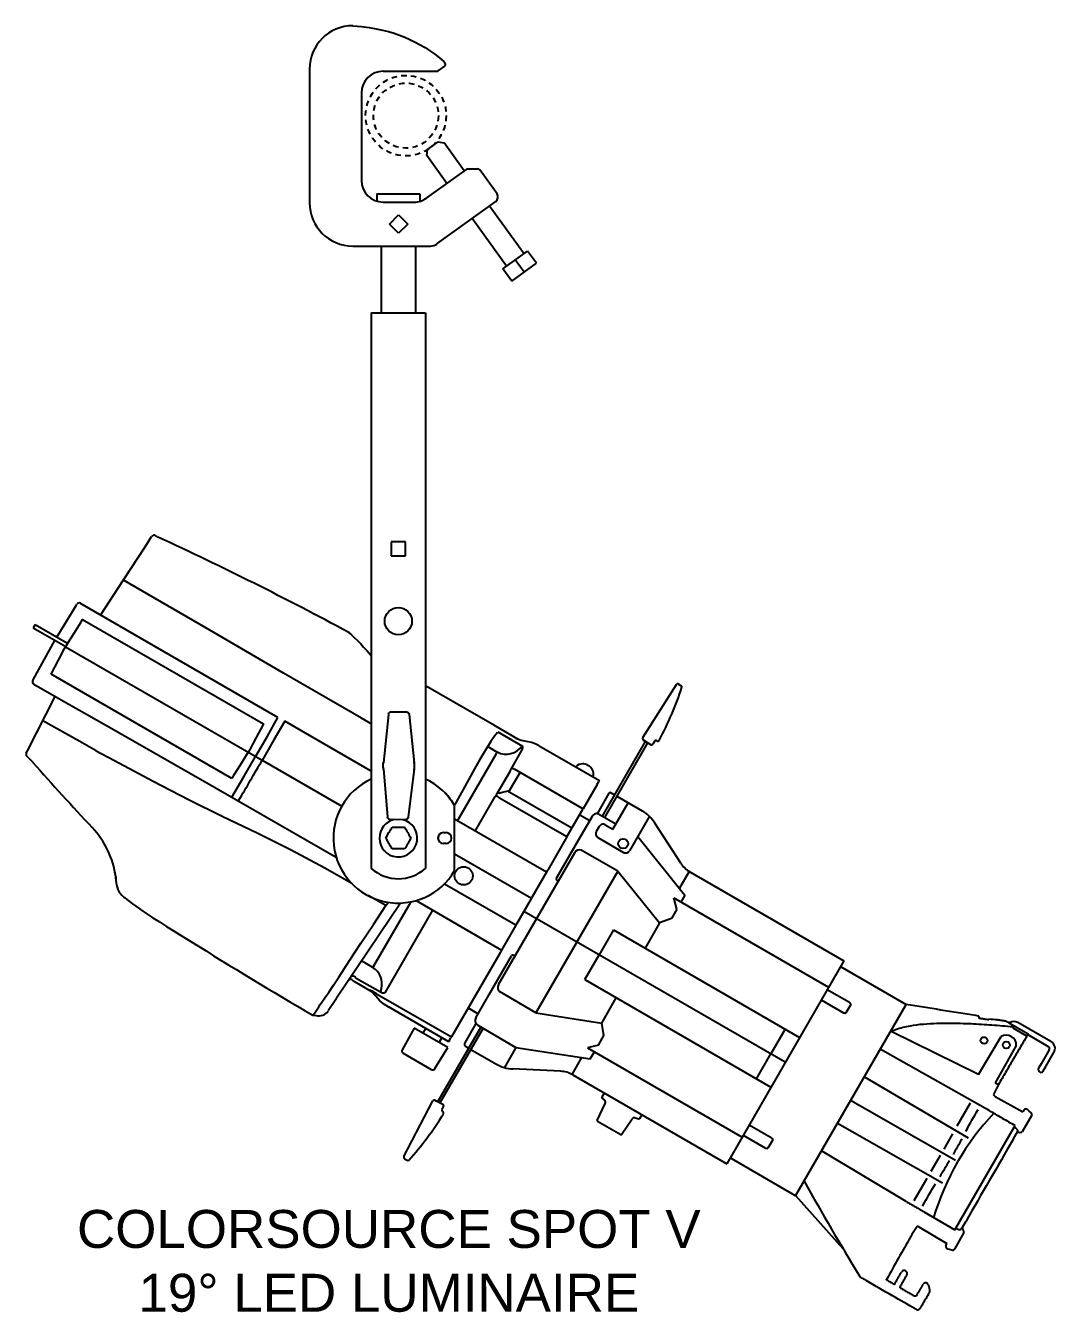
# Model space of a CAD drawing. Extents: x 5 to 346, y -5 to 215.
# Drawn here: x 196.67 to 220.44, y 26.14 to 55.83 of the extents above; entities that cross this region are included whole.
import ezdxf
from ezdxf.enums import TextEntityAlignment as Align

# ---------------------------------------------------------------- set-up
doc = ezdxf.new("R2010")
doc.units = 0
doc.header["$LTSCALE"] = 0.5
doc.header["$MEASUREMENT"] = 0
doc.linetypes.add('HIDDEN', pattern=[0.375, 0.25, -0.125])
doc.layers.get('0').update_dxf_attribs({"linetype": 'CONTINUOUS'})
doc.layers.add('RISER', color=7, linetype='CONTINUOUS')
doc.styles.add('ARIAL', font='arial.ttf')

# ---------------------------------------------------------------- blocks, each defined once
blk = doc.blocks.new('*U62')
at = {"layer": 'RISER'}
for p, q in [((0.879, 1.246), (0.904, 1.213)), ((-2.224, 1.075), (-2.224, -2.01)), ((-0.524, 1.025), (0.715, 1.025)), ((0.747, 1.037), (0.896, 1.145)), ((-1.024, 0.525), (-1.024, -1.495)), ((0.481, -0.92), (0.503, -0.78)), ((0.503, -0.78), (0.743, -0.607)), ((0.743, -0.607), (0.882, -0.63)), ((1.347, -1.275), (0.882, -0.63)), ((0.946, -1.565), (0.481, -0.92)), ((0.48, -1.9), (1.396, -1.24)), ((1.431, -1.229), (1.656, -1.229)), ((2.104, -1.808), (1.705, -1.254)), ((-0.674, -1.802), (0.326, -1.802)), ((-0.674, -1.802), (-0.674, -1.972)), ((-0.524, -1.995), (0.188, -1.995)), ((0.326, -1.802), (0.326, -1.972)), ((0.717, -2.962), (2.076, -1.983)), ((-0.38, -2.502), (-0.168, -2.29)), ((-0.168, -2.29), (0.045, -2.502)), ((2.724, -3.185), (1.932, -2.087)), ((-0.168, -2.715), (-0.38, -2.502)), ((0.045, -2.502), (-0.168, -2.715)), ((2.323, -3.475), (1.531, -2.376)), ((-1.224, -3.01), (0.571, -3.01)), ((-0.574, -3.01), (-0.574, -4.55)), ((0.226, -3.01), (0.226, -4.55)), ((2.239, -3.535), (2.807, -3.125)), ((3.012, -3.409), (2.807, -3.125)), ((2.444, -3.819), (2.239, -3.535)), ((2.444, -3.819), (3.012, -3.409)), ((2.728, -3.614), (2.523, -3.33)), ((-0.799, -4.55), (0.451, -4.55)), ((-0.799, -4.55), (-0.799, -17.374)), ((0.451, -4.55), (0.451, -17.374)), ((-6.022, -9.951), (-5.916, -9.788)), ((-5.916, -9.788), (-5.87, -9.716)), ((-5.727, -9.726), (-5.773, -9.696)), ((-6.518, -10.713), (-6.022, -9.951)), ((-0.01, -9.834), (-0.338, -9.834)), ((-0.338, -9.834), (-0.338, -10.162)), ((-0.01, -10.162), (-0.01, -9.834)), ((-0.338, -10.162), (-0.01, -10.162)), ((-7.046, -11.527), (-6.518, -10.713)), ((-7.612, -11.309), (-7.593, -11.278)), ((-2.954, -13.889), (-7.512, -11.257)), ((-8.057, -12.041), (-7.612, -11.309)), ((-8.562, -11.757), (-8.6, -11.822)), ((-8.6, -11.822), (-7.852, -12.254)), ((-8.56, -11.753), (-8.562, -11.757)), ((-7.81, -12.186), (-8.56, -11.753)), ((-8.597, -13.009), (-8.102, -12.115)), ((-7.809, -12.184), (-7.855, -12.258)), ((-8.613, -13.038), (-8.597, -13.009)), ((-4.018, -15.301), (-8.191, -12.891)), ((-8.59, -13.119), (-8.009, -13.456)), ((2.046, -14.08), (0.451, -13.16)), ((6.243, -13.135), (5.466, -14.359)), ((6.294, -13.123), (6.354, -13.161)), ((6.297, -13.125), (6.348, -13.157)), ((-8.736, -14.662), (-8.096, -13.405)), ((-0.398, -13.82), (-0.515, -14.941)), ((-0.399, -13.815), (-0.4, -13.815)), ((-0.399, -13.813), (-0.399, -13.813)), ((-0.337, -13.759), (0.015, -13.763)), ((-0.336, -13.759), (0.014, -13.763)), ((0.076, -13.817), (0.076, -13.818)), ((0.077, -13.82), (0.076, -13.82)), ((0.077, -13.82), (0.193, -14.941)), ((2.582, -14.39), (2.046, -14.08)), ((2.124, -14.223), (2.692, -14.551)), ((2.984, -14.489), (3.062, -14.534)), ((3.062, -14.534), (3.079, -14.544)), ((3.079, -14.544), (4.469, -15.346)), ((4.54, -16.169), (5.534, -14.447)), ((4.592, -16.199), (5.586, -14.477)), ((5.478, -14.411), (5.646, -14.518)), ((5.481, -14.413), (5.531, -14.445)), ((5.738, -14.443), (5.698, -14.507)), ((5.79, -14.432), (5.791, -14.432)), ((-8.763, -14.714), (-8.736, -14.662)), ((-8.749, -14.784), (-8.607, -14.927)), ((1.194, -16.277), (2.09, -14.724)), ((1.89, -14.561), (2.111, -14.689)), ((2.09, -14.724), (2.111, -14.689)), ((2.429, -15.081), (2.686, -14.636)), ((-3.318, -14.877), (-1.475, -15.941)), ((-0.513, -15.077), (-0.423, -16.192)), ((0.191, -15.077), (0.053, -16.196)), ((2.111, -15.644), (2.413, -15.12)), ((2.496, -15.078), (4.092, -16)), ((4.083, -14.962), (4.083, -14.963)), ((4.185, -14.984), (4.232, -15.011)), ((4.301, -15.089), (4.302, -15.088)), ((2.392, -15.579), (2.635, -15.158)), ((4.418, -15.434), (4.406, -15.456)), ((4.418, -15.434), (4.456, -15.368)), ((4.469, -15.346), (4.456, -15.368)), ((1.602, -16.513), (2.064, -15.714)), ((3.832, -16.449), (2.344, -15.59)), ((4.406, -15.456), (4.092, -16)), ((4.686, -15.642), (4.415, -16.112)), ((4.82, -15.683), (4.729, -15.63)), ((4.873, -15.711), (5.451, -16.044)), ((1.126, -17.424), (1.126, -15.927)), ((3.717, -16.648), (2.165, -15.752)), ((3.841, -16.433), (4.079, -16.021)), ((4.079, -16.021), (4.083, -16.015)), ((4.083, -16.015), (4.086, -16.009)), ((4.092, -16), (4.086, -16.009)), ((4.776, -16.47), (5.129, -15.858)), ((-0.424, -16.191), (-0.423, -16.191)), ((-0.423, -16.193), (-0.423, -16.192)), ((-0.01, -16.251), (-0.362, -16.248)), ((-0.011, -16.251), (-0.361, -16.247)), ((0.052, -16.196), (0.053, -16.196)), ((0.052, -16.197), (0.052, -16.198)), ((3.247, -17.462), (1.126, -16.238)), ((4.298, -16.174), (3.986, -16.715)), ((4.013, -16.136), (4.243, -16.269)), ((4.469, -16.128), (4.847, -16.346)), ((5.621, -16.173), (5.161, -16.969)), ((6.344, -17.252), (5.749, -16.328)), ((-0.462, -16.675), (-0.39, -16.55)), ((-0.318, -16.425), (-0.174, -16.425)), ((0.865, -16.55), (0.927, -16.55)), ((3.734, -16.619), (3.717, -16.648)), ((3.734, -16.619), (3.832, -16.449)), ((3.832, -16.449), (3.841, -16.433)), ((4.464, -16.405), (4.394, -16.526)), ((4.601, -16.369), (4.776, -16.47)), ((-0.029, -16.925), (-0.174, -16.925)), ((0.115, -16.675), (0.043, -16.8)), ((0.927, -16.8), (0.865, -16.8)), ((3.717, -16.648), (3.283, -17.4)), ((3.986, -16.715), (3.471, -17.606)), ((4.431, -16.663), (5.025, -17.006)), ((5.352, -16.638), (6.443, -17.989)), ((2.898, -18.067), (1.126, -17.045)), ((3.898, -17.007), (2.134, -20.062)), ((4.892, -17.436), (4.046, -16.951)), ((-6.711, -17.489), (-6.711, -17.459)), ((3.247, -17.462), (2.91, -18.047)), ((4.892, -17.436), (3.003, -20.707)), ((3.268, -17.426), (3.247, -17.462)), ((3.273, -17.418), (3.268, -17.426)), ((3.283, -17.4), (3.273, -17.418)), ((4.892, -17.436), (5.856, -18.631)), ((6.541, -17.446), (6.317, -17.833)), ((6.557, -17.455), (10.111, -19.507)), ((-6.695, -17.615), (-6.695, -17.577)), ((-6.695, -17.615), (-6.695, -17.577)), ((-6.695, -17.591), (-6.695, -17.615)), ((-6.695, -17.591), (-6.695, -17.615)), ((-6.692, -17.588), (-6.693, -17.565)), ((-6.693, -17.565), (-6.693, -17.615)), ((-6.693, -17.57), (-6.692, -17.588)), ((-6.692, -17.59), (-6.693, -17.57)), ((-6.693, -17.615), (-6.693, -17.652)), ((2.539, -18.688), (0.888, -17.735)), ((3.483, -17.649), (3.516, -17.668)), ((-0.461, -18.235), (-0.871, -18.002)), ((2.56, -18.652), (2.898, -18.067)), ((2.905, -18.054), (2.898, -18.067)), ((2.91, -18.047), (2.905, -18.054)), ((6.187, -18.058), (9.758, -20.119)), ((6.257, -18.312), (6.187, -18.058)), ((6.443, -17.989), (6.349, -18.151)), ((-0.127, -18.175), (-1.598, -20.372)), ((-0.74, -19.627), (0.111, -18.153)), ((0.614, -18.338), (-0.489, -20.248)), ((-0.461, -18.235), (-0.401, -18.158)), ((0.234, -18.119), (2.21, -19.26)), ((8.759, -21.849), (2.725, -18.366)), ((6.257, -18.312), (6.13, -18.531)), ((2.539, -18.688), (2.21, -19.26)), ((2.553, -18.665), (2.539, -18.688)), ((2.56, -18.652), (2.553, -18.665)), ((5.856, -18.631), (5.52, -19.214)), ((6.13, -18.531), (5.856, -18.631)), ((4.792, -18.794), (4.461, -19.368)), ((4.792, -18.794), (9.09, -21.275)), ((2.189, -19.296), (2.184, -19.304)), ((2.21, -19.26), (2.189, -19.296)), ((-0.761, -19.662), (-1.022, -19.511)), ((2.174, -19.322), (1.051, -21.266)), ((1.926, -20.283), (2.44, -19.392)), ((2.184, -19.304), (2.174, -19.322)), ((2.483, -19.381), (2.516, -19.4)), ((4.129, -19.942), (4.461, -19.368)), ((10.111, -19.507), (7.406, -24.192)), ((-1.19, -19.872), (-1.194, -19.87)), ((-0.74, -19.627), (-0.761, -19.662)), ((10.033, -19.642), (11.546, -20.516)), ((-1.186, -19.988), (-0.796, -20.213)), ((-0.589, -20.235), (-1.144, -19.914)), ((-0.822, -20.191), (-0.831, -20.184)), ((4.129, -19.942), (8.427, -22.424)), ((9.728, -20.17), (10.238, -20.464)), ((-1.602, -20.378), (-1.795, -20.666)), ((-0.675, -20.27), (1.051, -21.266)), ((1.613, -20.824), (1.926, -20.283)), ((3.003, -20.707), (2.16, -20.218)), ((4.52, -20.945), (4.857, -20.362)), ((9.59, -20.41), (10.102, -20.706)), ((-2.144, -20.765), (-2.07, -20.769)), ((-2.142, -20.762), (-2.143, -20.763)), ((-0.419, -20.563), (-0.497, -20.518)), ((-0.419, -20.563), (-0.497, -20.518)), ((-0.419, -20.563), (-0.402, -20.573)), ((0.988, -21.376), (-0.402, -20.573)), ((1.438, -20.596), (1.668, -20.729)), ((3.003, -20.707), (4.52, -20.945)), ((8.996, -24.933), (11.546, -20.516)), ((10.272, -20.515), (10.159, -20.71)), ((0.191, -21.06), (-0.086, -21.56)), ((0.966, -21.507), (0.191, -21.06)), ((0.455, -21.068), (0.392, -21.176)), ((1.73, -21.036), (0.736, -22.758)), ((1.782, -21.066), (0.787, -22.788)), ((1.618, -20.957), (1.361, -21.402)), ((1.659, -20.995), (2.542, -21.505)), ((4.57, -21.233), (4.52, -20.945)), ((8.757, -21.083), (8.425, -21.657)), ((13.89, -20.916), (13.914, -20.93)), ((13.914, -20.93), (13.911, -20.934)), ((13.911, -20.934), (14.364, -21.196)), ((13.941, -20.932), (13.923, -20.942)), ((14.334, -21.249), (14.017, -21.063)), ((14.892, -21.374), (14.126, -20.932)), ((0.827, -21.283), (0.764, -21.391)), ((1, -21.354), (0.988, -21.376)), ((1, -21.354), (1.039, -21.288)), ((1.051, -21.266), (1.039, -21.288)), ((4.444, -21.452), (4.57, -21.233)), ((13.22, -22.134), (11.199, -21.138)), ((13.22, -22.134), (13.74, -21.258)), ((14.357, -21.209), (14.83, -21.482)), ((14.364, -21.196), (14.364, -21.196)), ((-0.061, -21.642), (0.587, -22.016)), ((0.671, -21.996), (0.966, -21.507)), ((1.384, -21.487), (1.448, -21.524)), ((1.5, -21.554), (2.077, -21.887)), ((2.542, -21.505), (2.274, -21.971)), ((2.542, -21.505), (4.258, -21.774)), ((4.444, -21.452), (4.189, -21.518)), ((4.189, -21.518), (7.76, -23.58)), ((4.258, -21.774), (4.351, -21.612)), ((8.094, -22.231), (8.425, -21.657)), ((13.379, -22.914), (10.949, -21.551)), ((14.091, -21.46), (13.607, -22.324)), ((14.852, -21.564), (14.668, -21.882)), ((14.776, -21.945), (14.96, -21.627)), ((3.836, -22.131), (4.06, -21.743)), ((14.668, -21.882), (14.607, -21.989)), ((14.715, -22.051), (14.776, -21.945)), ((3.57, -22.057), (2.472, -22.004)), ((3.852, -22.14), (7.406, -24.192)), ((12.984, -23.598), (10.583, -22.185)), ((4.578, -22.56), (4.524, -22.653)), ((13.68, -22.36), (13.561, -22.593)), ((13.607, -22.324), (13.68, -22.36)), ((-0.047, -24.028), (0.626, -22.743)), ((0.676, -22.727), (0.854, -22.82)), ((0.679, -22.729), (0.733, -22.757)), ((4.415, -23.191), (4.604, -22.801)), ((4.591, -22.728), (4.527, -22.669)), ((12.684, -24.117), (10.276, -22.741)), ((13.028, -22.796), (12.722, -23.327)), ((13.606, -22.641), (14.24, -22.99)), ((0.835, -22.937), (0.869, -22.871)), ((0.85, -22.988), (0.852, -22.988)), ((4.979, -23.517), (5.222, -23.158)), ((5.293, -23.133), (5.376, -23.159)), ((5.444, -23.06), (5.39, -23.153)), ((14.446, -23.074), (14.224, -23.456)), ((14.275, -22.942), (14.24, -22.99)), ((4.42, -23.207), (4.963, -23.52)), ((7.924, -23.295), (8.434, -23.589)), ((12.384, -24.637), (9.96, -23.264)), ((12.694, -25.675), (14.038, -23.347)), ((14.06, -23.309), (14.038, -23.347)), ((7.785, -23.535), (8.298, -23.831)), ((8.468, -23.64), (8.355, -23.835)), ((12.62, -23.503), (12.415, -23.858)), ((14.02, -23.63), (14.097, -23.496)), ((14.02, -23.63), (14.02, -23.63)), ((14.145, -23.466), (14.173, -23.467)), ((11.549, -25.067), (9.594, -23.897)), ((12.333, -24), (12.12, -24.369)), ((-0.031, -24.078), (0.032, -24.111)), ((-0.028, -24.08), (0.026, -24.108)), ((8.996, -24.933), (7.483, -24.059)), ((12.028, -24.529), (11.729, -25.047)), ((10.098, -26.159), (9, -24.934)), ((11.974, -25.313), (12.671, -25.714)), ((12.853, -25.652), (12.93, -25.519)), ((12.93, -25.519), (12.93, -25.519)), ((11.844, -25.646), (12.485, -26.029)), ((12.882, -25.778), (12.667, -26.16)), ((12.671, -25.714), (12.694, -25.675)), ((12.853, -25.652), (12.813, -25.709)), ((12.461, -26.084), (12.485, -26.029)), ((12.514, -26.153), (12.604, -26.182))]:
    blk.add_line(p, q, dxfattribs=at)
blk.add_lwpolyline([(-1.224, 2.075), (-1.027, 2.056), (-0.849, 2.033), (-0.687, 2.006), (-0.538, 1.975), (-0.4, 1.94), (-0.27, 1.901), (-0.146, 1.857), (-0.025, 1.809), (0.094, 1.757), (0.212, 1.699), (0.328, 1.637), (0.443, 1.57), (0.556, 1.498), (0.666, 1.42), (0.774, 1.336), (0.879, 1.246)], dxfattribs=at)
at = {"layer": 'RISER', "flags": 128}
for points in [[(-0.799, -14.038), (-1.028, -13.905), (-2.824, -12.865), (-4.619, -11.824), (-6.522, -10.72)], [(-7.809, -12.184), (-7.659, -11.944), (-7.506, -11.699), (-7.463, -11.631), (-3.29, -14.04), (-3.464, -14.367), (-3.603, -14.628), (-3.632, -14.682)], [(-1.318, -11.926), (-1.299, -11.944), (-1.255, -11.985), (-1.193, -12.044), (-1.12, -12.116), (-1.043, -12.195), (-1.011, -12.228), (-0.976, -12.265), (-0.947, -12.297), (-0.896, -12.352), (-0.799, -12.464)], [(-8.191, -12.891), (-8.02, -12.568), (-7.886, -12.317), (-7.855, -12.258), (-3.318, -14.877)], [(-8.009, -13.456), (-6.914, -14.078), (-5.819, -14.702), (-4.383, -15.522), (-2.947, -16.345), (-1.606, -17.116)], [(-3.461, -14.781), (-3.198, -14.321), (-2.954, -13.889)], [(-7.148, -14.658), (-7.529, -14.445), (-8.383, -13.968)], [(-2.797, -13.973), (-3.045, -14.407), (-3.31, -14.868)], [(-0.799, -15.129), (-2.171, -14.336), (-2.797, -13.973)], [(2.114, -14.235), (2.046, -14.324), (1.962, -14.447), (1.862, -14.604), (1.777, -14.745), (1.684, -14.903), (1.584, -15.077), (1.445, -15.327), (1.122, -15.919)], [(2.537, -14.372), (2.661, -14.414), (2.815, -14.442), (2.9, -14.459), (2.984, -14.489)], [(-7.148, -14.658), (-6.727, -14.881), (-5.83, -15.358), (-5.015, -15.785), (-4.228, -16.177), (-3.435, -16.556), (-2.648, -16.948), (-1.873, -17.365), (-1.246, -17.715)], [(-4.02, -15.729), (-3.736, -15.249), (-3.469, -14.79)], [(-3.638, -14.693), (-3.823, -14.989), (-3.976, -15.234), (-4.018, -15.301)], [(2.413, -15.12), (2.414, -15.118), (2.42, -15.103)], [(2.42, -15.103), (2.42, -15.101), (2.429, -15.081)], [(2.064, -15.714), (2.084, -15.683), (2.091, -15.674)], [(2.091, -15.674), (2.099, -15.663), (2.111, -15.644)], [(2.165, -15.752), (2.129, -15.726), (2.124, -15.722)], [(2.145, -15.639), (2.232, -15.617), (2.392, -15.579)], [(-6.693, -17.615), (-6.693, -17.627), (-6.692, -17.627), (-6.691, -17.614), (-6.691, -17.602)], [(-6.508, -18.036), (-6.497, -18.045), (-6.439, -18.091), (-6.377, -18.14), (-6.31, -18.191), (-6.159, -18.301), (-6.074, -18.361), (-5.981, -18.424), (-5.844, -18.514), (-5.69, -18.612), (-5.525, -18.714), (-5.351, -18.822), (-5.165, -18.937), (-4.962, -19.064)], [(-2.143, -20.763), (-2.143, -20.764), (-2.135, -20.75), (-2.11, -20.718), (-2.088, -20.686), (-2.058, -20.64), (-2.01, -20.568), (-1.977, -20.52), (-1.938, -20.463), (-1.867, -20.36), (-1.774, -20.224), (-1.669, -20.068), (-1.551, -19.888), (-1.427, -19.694), (-1.3, -19.498), (-1.038, -19.1), (-0.75, -18.667), (-0.461, -18.235)], [(-1.194, -19.87), (-1.216, -19.862), (-1.238, -19.862), (-1.255, -19.869), (-1.264, -19.876), (-1.272, -19.884), (-1.273, -19.886), (-1.274, -19.888), (-1.275, -19.888), (-1.275, -19.888), (-1.275, -19.888), (-1.28, -19.896), (-1.284, -19.902)], [(-1.242, -19.948), (-1.214, -19.968), (-1.186, -19.988)], [(-0.831, -20.184), (-0.832, -20.184), (-0.832, -20.184), (-0.831, -20.184), (-0.829, -20.185), (-0.822, -20.188), (-0.786, -20.208), (-0.675, -20.27)], [(-0.828, -20.185), (-0.831, -20.184), (-0.832, -20.184), (-0.832, -20.184), (-0.832, -20.184), (-0.831, -20.184), (-0.831, -20.184)], [(-0.497, -20.518), (-0.497, -20.518), (-0.6, -20.434), (-0.692, -20.325), (-0.783, -20.224), (-0.828, -20.186)], [(-0.675, -20.27), (-0.779, -20.211), (-0.791, -20.205)], [(-0.489, -20.248), (-0.507, -20.256), (-0.536, -20.252), (-0.561, -20.245), (-0.575, -20.24), (-0.589, -20.235), (-0.589, -20.235)], [(10.102, -20.706), (10.106, -20.707), (10.111, -20.708)], [(10.111, -20.708), (10.12, -20.71), (10.149, -20.715)], [(14.362, -22.952), (14.359, -22.949), (14.344, -22.939), (14.325, -22.931), (14.309, -22.929), (14.293, -22.931), (14.278, -22.939), (14.275, -22.942)], [(14.432, -23.016), (14.383, -22.97), (14.362, -22.952)], [(8.298, -23.831), (8.302, -23.832), (8.306, -23.833)], [(8.306, -23.833), (8.316, -23.835), (8.345, -23.84)], [(11.096, -26.869), (11.096, -26.868), (11.096, -26.866), (11.096, -26.864), (11.096, -26.863), (11.096, -26.863), (11.096, -26.863), (11.097, -26.862), (11.097, -26.862), (11.096, -26.863), (11.096, -26.864)]]:
    blk.add_lwpolyline(points, dxfattribs=at)
at = {"layer": 'RISER', "linetype": 'HIDDEN'}
for radius in [0.93, 0.75]:
    blk.add_circle((0, 0), radius, dxfattribs=at)
at = {"layer": 'RISER'}
for centre, radius in [((-0.174, -11.668), 0.315), ((5.016, -16.805), 0.114), ((1.334, -17.546), 0.211), ((13.346, -21.346), 0.0783), ((13.861, -21.452), 0.082)]:
    blk.add_circle(centre, radius, dxfattribs=at)
for centre, radius, start, end in [((-1.224, 1.075), 1, 90, 180), ((0.864, 1.183), 0.05, 309.8056, 37.5798), ((-0.524, 0.525), 0.5, 90, 180), ((0.715, 1.075), 0.05, 270, 309.8056), ((1.431, -1.289), 0.06, 90, 125.7855), ((1.656, -1.289), 0.06, 35.7855, 90), ((-0.524, -1.495), 0.5, 180, 270), ((-1.224, -2.01), 1, 180, 270), ((0.188, -1.495), 0.5, 270, 305.7855), ((2.003, -1.881), 0.125, 305.7855, 35.7855), ((0.571, -2.76), 0.25, 270, 305.7855), ((-5.811, -9.754), 0.07, 57.0212, 147), ((-40.018, -83.938), 81.751, 61.74155, 65.19997), ((-7.542, -11.308), 0.06, 59.9961, 148.9964), ((-7.542, -11.308), 0.0599, 59.8846, 148.8931), ((-8.56, -13.067), 0.0599, 151.1069, 240.1154), ((-8.56, -13.067), 0.06, 151, 240), ((-0.276, -11.063), 6.98, 331.2592, 342.2457), ((6.274, -13.155), 0.0375, 57.619, 147.619), ((6.334, -13.193), 0.0375, 2.7784, 57.619), ((2.317, -14.288), 0.45, 242.697, 324.8947), ((5.498, -14.379), 0.0375, 147.619, 237.619), ((5.667, -14.487), 0.0375, 237.619, 327.619), ((5.77, -14.463), 0.0375, 57.619, 147.619), ((5.811, -14.401), 0.0375, 237.619, 330.8842), ((-8.711, -14.74), 0.0581, 153.01, 229.113), ((2.609, -14.588), 0.0906, 327.4747, 23.5989), ((31.592, 20.257), 53.422, 221.1933, 223.3722), ((-132.195, 59.541), 148.82, 329.57733, 329.99642), ((2.461, -15.132), 0.0605, 57.1891, 122.5507), ((4.087, -15.208), 0.247, 90.8571, 133.1157), ((4.086, -15.21), 0.247, 66.217, 90.6029), ((4.086, -15.21), 0.247, 29.3971, 53.783), ((4.087, -15.208), 0.247, 346.8843, 29.1429), ((-0.174, -16.675), 1.5, 114.6243, 330.0736), ((-0.174, -16.675), 1.5, 29.9264, 65.3757), ((-0.174, -16.675), 1.5, 29.9264, 43.8697), ((2.087, -15.776), 0.0663, 55.152, 110.303), ((2.134, -15.685), 0.0472, 76.1314, 118.9481), ((4.713, -15.657), 0.0312, 60, 150), ((-0.174, -16.675), 0.437, 102.8032, 180), ((-0.174, -16.675), 0.437, 180, 76.0396), ((4.406, -16.236), 0.125, 60, 150), ((5.013, -16.802), 0.875, 32.7864, 60), ((-8.776, -17.868), 2.103, 8.1231, 43.1188), ((0.865, -16.675), 0.125, 90, 270), ((0.927, -16.675), 0.125, 270, 90), ((4.481, -16.576), 0.1, 150, 240), ((4.551, -16.455), 0.1, 60, 150), ((4.007, -17.069), 0.125, 71.537, 150), ((5.075, -16.919), 0.1, 240, 330), ((-0.174, -16.675), 0.938, 228.1897, 311.8103), ((6.869, -16.913), 0.625, 212.7864, 240), ((-6.193, -17.651), 0.5, 179.9997, 228.9747), ((3.498, -17.622), 0.0312, 150, 240), ((-6.395, -17.818), 0.246, 239.0253, 242.593), ((-6.396, -17.82), 0.243, 239.155, 242.5648), ((46.955, 63.762), 97.752, 237.91884, 239.84895), ((2.467, -19.408), 0.0312, 60, 150), ((-1.232, -19.965), 0.102, 30.1111, 65.9457), ((-1.002, -20.041), 0.449, 346.5777, 57.4496), ((-1.276, -19.998), 0.06, 54.87, 146.2), ((-0.841, -20.204), 0.0226, 53.4352, 62.1678), ((-0.785, -20.137), 0.22, 333.4488, 357.8943), ((2.243, -20.124), 0.125, 150, 228.463), ((-2.004, -20.527), 0.251, 254.711, 326.2844), ((10.15, -20.705), 0.01, 260.9867, 328.6014), ((10.265, -20.512), 0.00747, 334.3111, 40.8186), ((13.088, -20.836), 0.148, 359.2636, 21.3549), ((1.721, -20.887), 0.125, 150, 240), ((14.033, -21.092), 0.185, 60, 120), ((14.009, -21.098), 0.0714, 61.9356, 89.0287), ((14.081, -21.097), 0.0725, 121.8431, 152.0804), ((13.862, -21.452), 0.229, 357.7878, 122.269), ((12.735, -20.288), 1.866, 329.0054, 330.1379), ((14.8, -21.534), 0.185, 330, 60), ((-0.031, -21.588), 0.0614, 152.286, 241.2859), ((1.415, -21.433), 0.0625, 150, 240), ((14.8, -21.534), 0.06, 330, 60), ((2.515, -21.13), 0.875, 240, 267.2136), ((0.619, -21.964), 0.0612, 238.0589, 327.9333), ((3.539, -22.681), 0.625, 60, 87.2136), ((14.661, -22.02), 0.0625, 150, 330), ((0.659, -22.76), 0.0375, 62.381, 152.381), ((0.836, -22.853), 0.0375, 332.381, 62.381), ((4.535, -22.66), 0.0125, 150, 227.2543), ((4.548, -22.774), 0.0625, 334.0856, 47.2543), ((13.691, -22.516), 0.152, 210.7696, 235.6493), ((-5.101, -19.419), 6.98, 317.7543, 328.7408), ((0.868, -22.954), 0.0375, 152.381, 242.381), ((0.834, -23.021), 0.0375, 329.1158, 62.381), ((5.274, -23.193), 0.0625, 72.7457, 145.9144), ((5.379, -23.147), 0.0125, 252.7457, 330), ((17.933, -27.148), 6, 136.6092, 163.3896), ((-126.571, 56.38), 160.718, 330.22287, 330.4267), ((14.402, -23.054), 0.0487, 335.2694, 51.4633), ((4.426, -23.196), 0.0125, 154.0856, 240), ((14.19, -23.422), 0.0479, 248.7705, 315.3976), ((4.969, -23.51), 0.0125, 240, 325.9144), ((8.461, -23.637), 0.00747, 334.3111, 40.8186), ((158.393, -108.243), 167.34, 149.6266, 150.3734), ((14.135, -23.518), 0.0436, 137.483, 149.8083), ((14.151, -23.528), 0.0616, 95.5602, 140.4926), ((-0.013, -24.045), 0.0375, 152.381, 242.381), ((8.346, -23.83), 0.01, 260.9867, 328.6014), ((0.05, -24.078), 0.0375, 242.381, 297.2216), ((86.423, -68.484), 86.17, 149.0195, 149.30543), ((64.412, 6.211), 63.23, 209.15494, 211.46437), ((-126.656, 56.232), 160.718, 329.5733, 329.78234), ((13.647, -27), 2.292, 149.1236, 150.8764), ((23.86, -33.719), 14.515, 146.1723, 147.0489), ((11.813, -25.702), 0.0641, 61.0468, 99.4584), ((12.914, -25.684), 0.0684, 160.7582, 224.4162), ((12.834, -25.77), 0.0488, 350.4348, 50.7092), ((311.469, -194.852), 344.157, 150.59639, 150.78314), ((12.526, -26.09), 0.0656, 175.2901, 258.3109), ((12.623, -26.137), 0.049, 247.4921, 332.7202), ((11.502, -26.726), 0.0692, 329.8594, 150.1406), ((10.524, -26.776), 0.0477, 200.8541, 248.828), ((11.104, -26.868), 0.00826, 188.1514, 245.2177), ((11.274, -26.967), 0.00721, 232.2004, 284.877), ((11.275, -26.964), 0.00919, 275.2197, 323.7156), ((11.274, -26.964), 0.00963, 289.5098, 330.1428), ((11.998, -27.005), 0.0628, 14.908, 149.1529), ((11.409, -27.042), 0.00979, 164.5683, 240.2037), ((11.751, -27.182), 0.0596, 239.948, 329.4066), ((12.032, -27.131), 0.0624, 329.8423, 14.9021), ((11.81, -27.486), 0.076, 239.9202, 314.7471)]:
    blk.add_arc(centre, radius, start, end, dxfattribs=at)
at = {"layer": 'RISER', "extrusion": (0, 0, -1)}
for centre, major_axis, ratio, start_param, end_param in [((-0.337, -13.822), (-0.0604, 0.0176), 0.988785, 6.131077, 7.583017), ((-0.399, -13.815), (0.00093, 0.00749), 0.069473, 4.704435, 4.910558), ((0.014, -13.825), (-0.0607, -0.0164), 0.988785, 1.841761, 3.2937), ((0.076, -13.82), (-0.00078, 0.00751), 0.069473, 1.372627, 1.57875), ((-0.423, -16.191), (-0.00078, 0.00751), 0.069473, 4.51422, 4.720343), ((-0.361, -16.185), (-0.0607, -0.0164), 0.988785, 4.983354, 6.435293), ((-0.01, -16.189), (-0.0604, 0.0176), 0.988785, 2.989485, 4.441424), ((0.052, -16.196), (0.00093, 0.00749), 0.069473, 1.562842, 1.768966)]:
    blk.add_ellipse(centre, major_axis=major_axis, ratio=ratio, start_param=start_param, end_param=end_param, dxfattribs=at)
at = {"layer": 'RISER'}
for centre, major_axis, ratio, start_param, end_param in [((11.355, -19.184), (2.742, -3.97), 0.342431, 4.800295, 4.810418), ((13.467, -25.636), (-0.001, 4.816), 0.01474, 0.120986, 0.145833), ((57.134, -56.05), (47.023, -34.283), 0.172111, 2.857143, 2.867786), ((9.551, -22.309), (2.742, -3.97), 0.342431, 4.800295, 4.810418)]:
    blk.add_ellipse(centre, major_axis=major_axis, ratio=ratio, start_param=start_param, end_param=end_param, dxfattribs=at)
for points, knots in [([(-0.4, -13.815), (-0.4, -13.815), (-0.399, -13.814), (-0.399, -13.813), (-0.399, -13.813)], [0, 0, 0, 0, 0.249343, 1, 1, 1, 1]), ([(0.076, -13.817), (0.076, -13.818), (0.076, -13.818), (0.076, -13.819), (0.077, -13.82)], [0, 0, 0, 0, 0.251155, 1, 1, 1, 1]), ([(-0.51, -15.102), (-0.512, -15.095), (-0.516, -15.082), (-0.52, -15.055), (-0.524, -15.022), (-0.523, -14.988), (-0.52, -14.951), (-0.515, -14.931), (-0.512, -14.917)], [0, 0, 0, 0, 0.148198, 0.266623, 0.443454, 0.621103, 0.744676, 1, 1, 1, 1]), ([(0.188, -15.102), (0.19, -15.095), (0.194, -15.082), (0.199, -15.055), (0.202, -15.022), (0.201, -14.988), (0.198, -14.951), (0.194, -14.931), (0.19, -14.917)], [0, 0, 0, 0, 0.148198, 0.266623, 0.443454, 0.621103, 0.744676, 1, 1, 1, 1]), ([(-0.423, -16.193), (-0.423, -16.193), (-0.423, -16.192), (-0.424, -16.191), (-0.424, -16.191)], [0, 0, 0, 0, 0.251121, 1, 1, 1, 1]), ([(0.053, -16.196), (0.052, -16.196), (0.052, -16.197), (0.052, -16.197), (0.052, -16.198)], [0, 0, 0, 0, 0.2493115, 1, 1, 1, 1]), ([(-0.39, -16.55), (-0.388, -16.547), (-0.364, -16.505), (-0.34, -16.464), (-0.318, -16.425)], [0, 0, 0, 0, 0.070214, 1, 1, 1, 1]), ([(-0.174, -16.425), (-0.17, -16.425), (-0.121, -16.425), (-0.074, -16.425), (-0.029, -16.425)], [0, 0, 0, 0, 0.070211, 1, 1, 1, 1]), ([(-0.029, -16.425), (-0.011, -16.457), (0.013, -16.498), (0.037, -16.54), (0.043, -16.55)], [0, 0, 0, 0, 0.768151, 1, 1, 1, 1]), ([(0.043, -16.55), (0.062, -16.584), (0.087, -16.626), (0.11, -16.667), (0.115, -16.675)], [0, 0, 0, 0, 0.788999, 1, 1, 1, 1]), ([(-0.39, -16.8), (-0.396, -16.79), (-0.42, -16.748), (-0.444, -16.707), (-0.462, -16.675)], [0, 0, 0, 0, 0.231849, 1, 1, 1, 1]), ([(-0.318, -16.925), (-0.323, -16.917), (-0.346, -16.876), (-0.371, -16.834), (-0.39, -16.8)], [0, 0, 0, 0, 0.211001, 1, 1, 1, 1]), ([(-0.174, -16.925), (-0.177, -16.925), (-0.226, -16.925), (-0.273, -16.925), (-0.318, -16.925)], [0, 0, 0, 0, 0.070214, 1, 1, 1, 1]), ([(0.043, -16.8), (0.041, -16.803), (0.017, -16.845), (-0.007, -16.887), (-0.029, -16.925)], [0, 0, 0, 0, 0.070214, 1, 1, 1, 1]), ([(10.238, -20.464), (10.239, -20.465), (10.241, -20.466), (10.242, -20.467), (10.242, -20.468)], [0, 0, 0, 0, 0.642146, 1, 1, 1, 1]), ([(13.226, -20.782), (13.202, -20.779), (12.643, -20.69), (12.083, -20.601), (11.546, -20.516)], [0, 0, 0, 0, 0.041647, 1, 1, 1, 1]), ([(11.183, -21.146), (11.223, -21.127), (11.315, -21.085), (11.472, -21.039), (11.686, -20.995), (11.948, -20.963), (12.256, -20.946), (12.622, -20.944), (13.046, -20.955), (13.528, -20.985), (13.849, -21.013), (14.01, -21.027)], [0, 0, 0, 0, 0.050913, 0.115232, 0.17961, 0.287489, 0.395606, 0.503691, 0.669071, 0.834542, 1, 1, 1, 1]), ([(13.633, -23.061), (13.607, -23.046), (13.523, -22.997), (13.438, -22.948), (13.379, -22.914)], [0, 0, 0, 0, 0.306144, 1, 1, 1, 1]), ([(13.633, -23.061), (13.678, -23.087), (13.821, -23.17), (13.963, -23.252), (14.06, -23.309)], [0, 0, 0, 0, 0.316398, 1, 1, 1, 1]), ([(14.126, -23.433), (14.127, -23.43), (14.127, -23.422), (14.113, -23.403), (14.089, -23.381), (14.062, -23.362), (14.044, -23.351), (14.038, -23.347)], [0, 0, 0, 0, 0.223395, 0.44616, 0.665943, 0.881021, 1, 1, 1, 1]), ([(8.434, -23.589), (8.435, -23.59), (8.436, -23.591), (8.437, -23.592), (8.438, -23.593)], [0, 0, 0, 0, 0.642146, 1, 1, 1, 1]), ([(12.834, -23.617), (12.813, -23.655), (12.745, -23.775), (12.677, -23.898), (12.631, -23.982)], [0, 0, 0, 0, 0.2864388, 0.9199938, 0.9199938, 0.9199938, 0.9199938]), ([(12.694, -25.675), (12.705, -25.682), (12.729, -25.694), (12.762, -25.707), (12.79, -25.714), (12.807, -25.714), (12.811, -25.71), (12.813, -25.709)], [0, 0, 0, 0, 0.211049, 0.42271, 0.636943, 0.855641, 1, 1, 1, 1]), ([(10.618, -26.885), (10.594, -26.871), (10.556, -26.849), (10.52, -26.828), (10.506, -26.821)], [0, 0, 0, 0, 0.636849, 1, 1, 1, 1]), ([(11.772, -27.552), (11.592, -27.448), (11.21, -27.227), (10.828, -27.007), (10.626, -26.89)], [0, 0, 0, 0, 0.469995, 1, 1, 1, 1]), ([(11.101, -26.875), (11.129, -26.891), (11.185, -26.924), (11.241, -26.956), (11.269, -26.973)], [0, 0, 0, 0, 0.500999, 1, 1, 1, 1])]:
    blk.add_open_spline(points, degree=3, knots=knots, dxfattribs=at)
for points in [[(13.456, -20.872), (13.236, -20.838)], [(13.858, -20.905), (13.656, -20.873)], [(13.858, -20.905), (13.89, -20.916)], [(14.334, -21.249), (13.68, -22.36)], [(14.353, -21.217), (14.364, -21.196)], [(14.097, -23.496), (14.126, -23.433)], [(11.549, -25.067), (11.974, -25.313)], [(11.282, -26.969), (11.441, -26.691)], [(10.626, -26.89), (10.618, -26.885)], [(11.269, -26.973), (11.269, -26.973)], [(11.562, -26.761), (11.4, -27.039)], [(11.802, -27.212), (11.945, -26.973)], [(12.059, -26.989), (12.093, -27.115)], [(11.404, -27.051), (11.721, -27.233)], [(12.086, -27.163), (11.875, -27.525)], [(11.875, -27.525), (11.863, -27.54)]]:
    blk.add_open_spline(points, degree=1, dxfattribs=at)
at = {"layer": 'RISER', "color": 1, "insert": (-0.393, -25.259), "char_height": 0.875, "width": 20.15864, "attachment_point": 2, "style": 'ARIAL'}
blk.add_mtext('COLORSOURCE SPOT V', dxfattribs=at)
at = {"layer": 'RISER', "color": 1, "style": 'ARIAL'}
blk.add_attdef('DEGREE', text='', height=0.875, dxfattribs=at).set_placement((-0.393, -27.607), align=Align.CENTER)

msp = doc.modelspace()

# ---------------------------------------------------------------- block references
msp.add_blockref('*U62', (205.446, 53.757)).add_auto_attribs({'DEGREE': '19° LED LUMINAIRE'})

doc.saveas('drawing.dxf')
